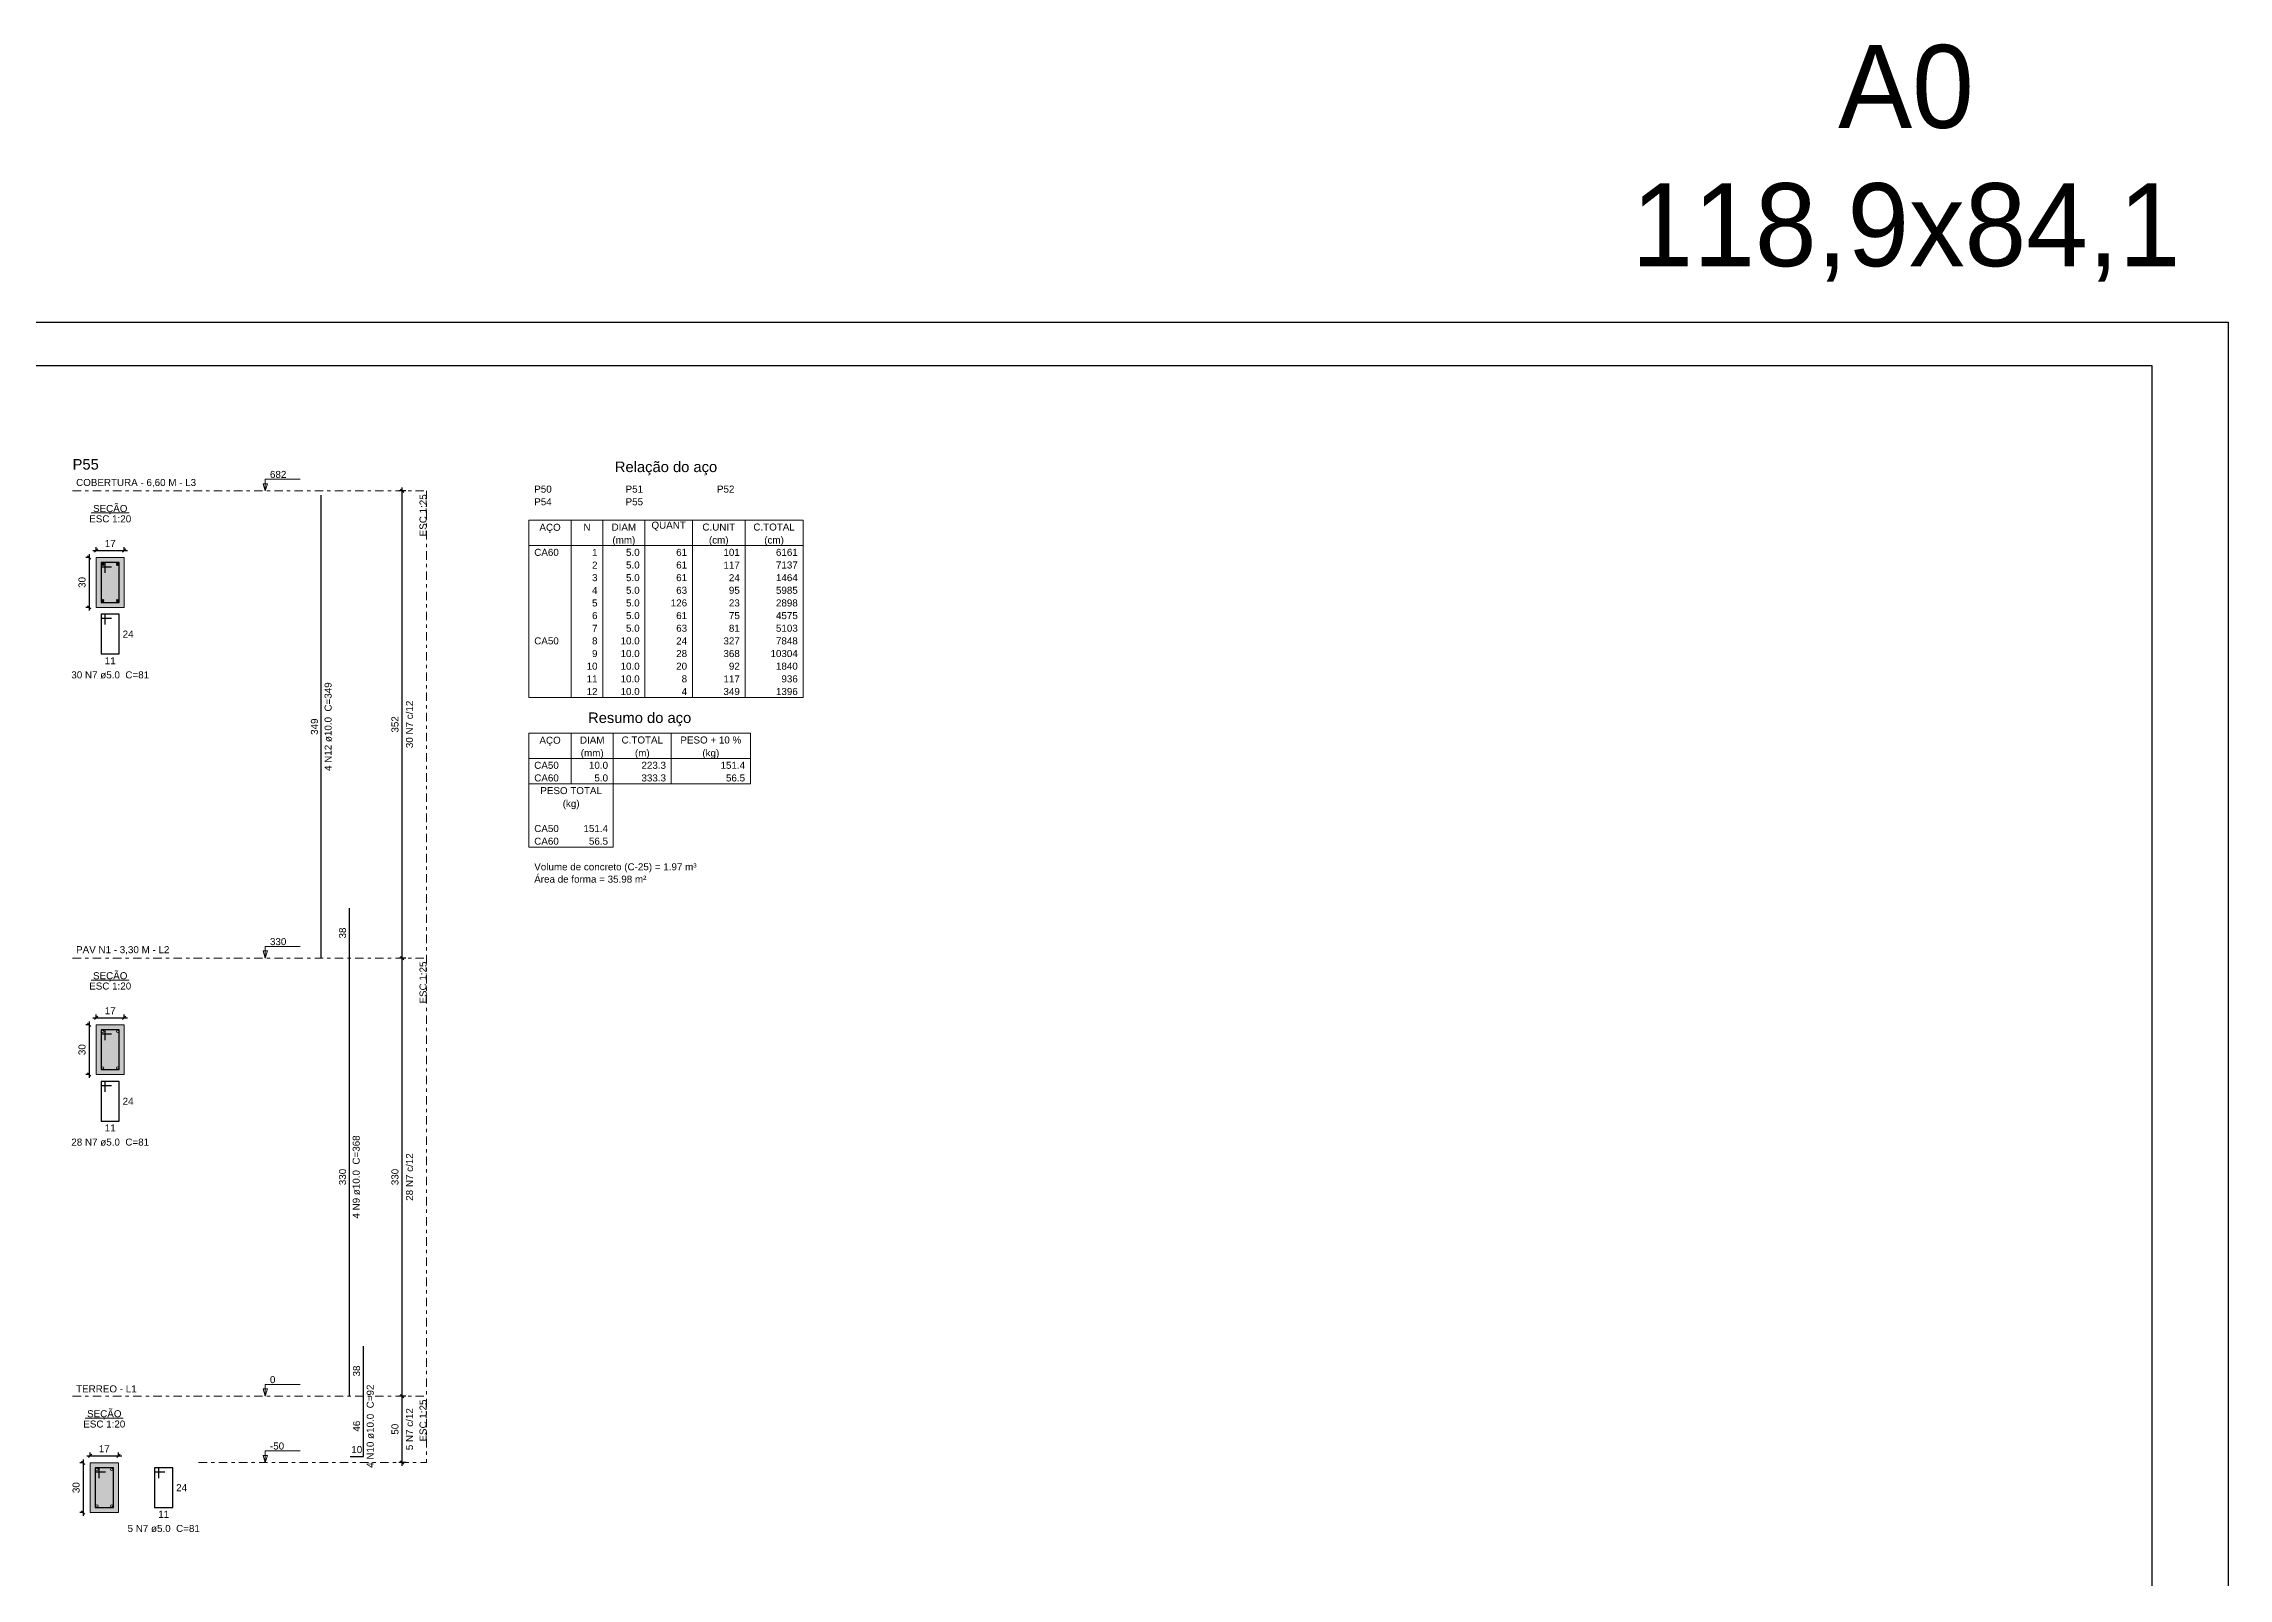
# Model space of a CAD drawing. Header units: millimetres. Extents: x -34 to 951, y -76 to 463.
# Drawn here: x 436.6 to 502.4, y -30.1 to 16.2 of the extents above; entities that cross this region are included whole.
import ezdxf

# ---------------------------------------------------------------- set-up
doc = ezdxf.new("R2010")
doc.units = ezdxf.units.MM
doc.header["$MEASUREMENT"] = 0
doc.linetypes.add('DASHDOT', pattern=[2.54, 1.27, -0.635, 0, -0.635])
doc.linetypes.add('NULL', pattern=[0])
for name, color, linetype, lineweight in [('Descrição da armadura', 7, 'Continuous', 0), ('DT-Barras na forma', 7, 'Continuous', 30), ('DT-Barras no corte', 5, 'Continuous', 5), ('DT-Barras rebatidas', 7, 'Continuous', 30), ('DT-Cotas', 7, 'Continuous', 5), ('DT-Forma', 5, 'Continuous', 5), ('DT-Hachura seção pilares', 252, 'Continuous', 5), ('DT-Pontilhado', 7, 'DASHDOT', 5), ('DT-Relação do aço', 7, 'Continuous', 5), ('DT-Textos', 7, 'Continuous', 5), ('DT-Título', 7, 'Continuous', 20), ('Textos armaduras', 7, 'Continuous', 0)]:
    doc.layers.add(name, color=color, linetype=linetype, lineweight=lineweight)
doc.styles.add('Arial', font='arial.ttf')
doc.dimstyles.new('UM_20.000000', dxfattribs={"dimtxt": 0.18, "dimasz": 0.1, "dimexe": 0.1, "dimexo": 0.2, "dimgap": 0, "dimtad": 1, "dimtih": 1, "dimtoh": 1, "dimdec": 1, "dimlfac": 20, "dimzin": 0, "dimdsep": 46, "dimtxsty": 'Standard', "dimcen": 0.09, "dimdle": 0.1, "dimadec": 1, "dimazin": 2, "dimtfac": 1, "dimtdec": 4, "dimtofl": 0, "dimtmove": 0, "dimatfit": 3, "dimfxl": 1, "dimtolj": 1, "dimarcsym": 0})
doc.dimstyles.new('UM_25.000000', dxfattribs={"dimtxt": 0.18, "dimasz": 0.1, "dimexe": 0.1, "dimexo": 0.2, "dimgap": 0, "dimtad": 1, "dimtih": 1, "dimtoh": 1, "dimdec": 1, "dimlfac": 25, "dimzin": 0, "dimdsep": 46, "dimtxsty": 'Standard', "dimcen": 0.09, "dimdle": 0.1, "dimadec": 1, "dimazin": 2, "dimtfac": 1, "dimtdec": 4, "dimtofl": 0, "dimtmove": 0, "dimatfit": 3, "dimfxl": 1, "dimtolj": 1, "dimarcsym": 0})

# ---------------------------------------------------------------- blocks, each defined once
blk = doc.blocks.new('_Oblique')
at = {"color": 0, "linetype": 'ByBlock', "lineweight": -2}
blk.add_line((-0.5, -0.5), (0.5, 0.5), dxfattribs=at)
blk = doc.blocks.new('*D600')
at = {"layer": 'Defpoints', "color": 0, "transparency": 16777216}
for p in [(438.176, 0.687), (437.964, -0.813), (438.176, -0.813)]:
    blk.add_point(p, dxfattribs=at)
at = {"layer": 'DT-Cotas', "color": 0, "lineweight": -2, "transparency": 16777216}
for p, q in [((437.976, 0.687), (437.864, 0.687)), ((437.964, 0.787), (437.964, -0.913)), ((437.976, -0.813), (437.864, -0.813))]:
    blk.add_line(p, q, dxfattribs=at)
at = {"layer": 'DT-Cotas', "color": 0, "lineweight": -2, "transparency": 16777216, "xscale": 0.1, "yscale": 0.1, "zscale": 0.1}
for p, rotation in [((437.964, 0.687), 90), ((437.964, -0.813), 270)]:
    blk.add_blockref('_Oblique', p, dxfattribs=dict(at, rotation=rotation))
at = {"layer": 'DT-Cotas', "color": 7, "transparency": 16777216, "insert": (437.752, -0.063), "char_height": 0.2118, "attachment_point": 5, "rotation": 90, "style": 'Arial'}
blk.add_mtext('\\A1;30', dxfattribs=at)
blk = doc.blocks.new('*D601')
at = {"layer": 'Defpoints', "color": 0, "transparency": 16777216}
for p in [(438.176, 0.687), (439.026, 0.899), (439.026, 0.687)]:
    blk.add_point(p, dxfattribs=at)
at = {"layer": 'DT-Cotas', "color": 0, "lineweight": -2, "transparency": 16777216}
for p, q in [((438.076, 0.899), (439.126, 0.899)), ((438.176, 0.887), (438.176, 0.999)), ((439.026, 0.887), (439.026, 0.999))]:
    blk.add_line(p, q, dxfattribs=at)
at = {"layer": 'DT-Cotas', "color": 0, "lineweight": -2, "transparency": 16777216, "xscale": 0.1, "yscale": 0.1, "zscale": 0.1, "rotation": 180}
blk.add_blockref('_Oblique', (438.176, 0.899), dxfattribs=at)
at = {"layer": 'DT-Cotas', "color": 0, "lineweight": -2, "transparency": 16777216, "xscale": 0.1, "yscale": 0.1, "zscale": 0.1}
blk.add_blockref('_Oblique', (439.026, 0.899), dxfattribs=at)
at = {"layer": 'DT-Cotas', "color": 7, "transparency": 16777216, "insert": (438.601, 1.11), "char_height": 0.2118, "attachment_point": 5, "rotation": 0.00573, "style": 'Arial'}
blk.add_mtext('\\A1;17', dxfattribs=at)
blk = doc.blocks.new('*D602')
at = {"layer": 'Defpoints', "color": 0, "transparency": 16777216}
for p in [(447.396, 2.699), (447.714, 2.699), (447.714, -11.381)]:
    blk.add_point(p, dxfattribs=at)
at = {"layer": 'DT-Cotas', "color": 0, "lineweight": -2, "transparency": 16777216}
for p, q in [((447.514, 2.699), (447.296, 2.699)), ((447.396, -11.481), (447.396, 2.799)), ((447.514, -11.381), (447.296, -11.381))]:
    blk.add_line(p, q, dxfattribs=at)
at = {"layer": 'DT-Cotas', "color": 0, "lineweight": -2, "transparency": 16777216, "xscale": 0.1, "yscale": 0.1, "zscale": 0.1}
for p, rotation in [((447.396, 2.699), 90), ((447.396, -11.381), 270)]:
    blk.add_blockref('_Oblique', p, dxfattribs=dict(at, rotation=rotation))
at = {"layer": 'DT-Cotas', "color": 7, "transparency": 16777216, "insert": (447.184, -4.341), "char_height": 0.2118, "attachment_point": 5, "rotation": 90, "style": 'Arial'}
blk.add_mtext('\\A1;352', dxfattribs=at)
blk = doc.blocks.new('*D603')
at = {"layer": 'Defpoints', "color": 0, "transparency": 16777216}
for p in [(438.176, -13.393), (437.964, -14.893), (438.176, -14.893)]:
    blk.add_point(p, dxfattribs=at)
at = {"layer": 'DT-Cotas', "color": 0, "lineweight": -2, "transparency": 16777216}
for p, q in [((437.976, -13.393), (437.864, -13.393)), ((437.964, -13.293), (437.964, -14.993)), ((437.976, -14.893), (437.864, -14.893))]:
    blk.add_line(p, q, dxfattribs=at)
at = {"layer": 'DT-Cotas', "color": 0, "lineweight": -2, "transparency": 16777216, "xscale": 0.1, "yscale": 0.1, "zscale": 0.1}
for p, rotation in [((437.964, -13.393), 90), ((437.964, -14.893), 270)]:
    blk.add_blockref('_Oblique', p, dxfattribs=dict(at, rotation=rotation))
at = {"layer": 'DT-Cotas', "color": 7, "transparency": 16777216, "insert": (437.752, -14.143), "char_height": 0.2118, "attachment_point": 5, "rotation": 90, "style": 'Arial'}
blk.add_mtext('\\A1;30', dxfattribs=at)
blk = doc.blocks.new('*D604')
at = {"layer": 'Defpoints', "color": 0, "transparency": 16777216}
for p in [(438.176, -13.393), (439.026, -13.181), (439.026, -13.393)]:
    blk.add_point(p, dxfattribs=at)
at = {"layer": 'DT-Cotas', "color": 0, "lineweight": -2, "transparency": 16777216}
for p, q in [((438.176, -13.193), (438.176, -13.081)), ((439.026, -13.193), (439.026, -13.081)), ((438.076, -13.181), (439.126, -13.181))]:
    blk.add_line(p, q, dxfattribs=at)
at = {"layer": 'DT-Cotas', "color": 0, "lineweight": -2, "transparency": 16777216, "xscale": 0.1, "yscale": 0.1, "zscale": 0.1, "rotation": 180}
blk.add_blockref('_Oblique', (438.176, -13.181), dxfattribs=at)
at = {"layer": 'DT-Cotas', "color": 0, "lineweight": -2, "transparency": 16777216, "xscale": 0.1, "yscale": 0.1, "zscale": 0.1}
blk.add_blockref('_Oblique', (439.026, -13.181), dxfattribs=at)
at = {"layer": 'DT-Cotas', "color": 7, "transparency": 16777216, "insert": (438.601, -12.97), "char_height": 0.2118, "attachment_point": 5, "rotation": 0.00573, "style": 'Arial'}
blk.add_mtext('\\A1;17', dxfattribs=at)
blk = doc.blocks.new('*D605')
at = {"layer": 'Defpoints', "color": 0, "transparency": 16777216}
for p in [(447.396, -11.381), (447.714, -11.381), (447.714, -24.581)]:
    blk.add_point(p, dxfattribs=at)
at = {"layer": 'DT-Cotas', "color": 0, "lineweight": -2, "transparency": 16777216}
for p, q in [((447.514, -11.381), (447.296, -11.381)), ((447.396, -24.681), (447.396, -11.281)), ((447.514, -24.581), (447.296, -24.581))]:
    blk.add_line(p, q, dxfattribs=at)
at = {"layer": 'DT-Cotas', "color": 0, "lineweight": -2, "transparency": 16777216, "xscale": 0.1, "yscale": 0.1, "zscale": 0.1}
for p, rotation in [((447.396, -11.381), 90), ((447.396, -24.581), 270)]:
    blk.add_blockref('_Oblique', p, dxfattribs=dict(at, rotation=rotation))
at = {"layer": 'DT-Cotas', "color": 7, "transparency": 16777216, "insert": (447.184, -17.981), "char_height": 0.2118, "attachment_point": 5, "rotation": 90, "style": 'Arial'}
blk.add_mtext('\\A1;330', dxfattribs=at)
blk = doc.blocks.new('*D606')
at = {"layer": 'Defpoints', "color": 0, "transparency": 16777216}
for p in [(437.997, -26.593), (437.785, -28.093), (437.997, -28.093)]:
    blk.add_point(p, dxfattribs=at)
at = {"layer": 'DT-Cotas', "color": 0, "lineweight": -2, "transparency": 16777216}
for p, q in [((437.797, -26.593), (437.685, -26.593)), ((437.785, -26.493), (437.785, -28.193)), ((437.797, -28.093), (437.685, -28.093))]:
    blk.add_line(p, q, dxfattribs=at)
at = {"layer": 'DT-Cotas', "color": 0, "lineweight": -2, "transparency": 16777216, "xscale": 0.1, "yscale": 0.1, "zscale": 0.1}
for p, rotation in [((437.785, -26.593), 90), ((437.785, -28.093), 270)]:
    blk.add_blockref('_Oblique', p, dxfattribs=dict(at, rotation=rotation))
at = {"layer": 'DT-Cotas', "color": 7, "transparency": 16777216, "insert": (437.573, -27.343), "char_height": 0.2118, "attachment_point": 5, "rotation": 90, "style": 'Arial'}
blk.add_mtext('\\A1;30', dxfattribs=at)
blk = doc.blocks.new('*D607')
at = {"layer": 'Defpoints', "color": 0, "transparency": 16777216}
for p in [(437.997, -26.593), (438.847, -26.381), (438.847, -26.593)]:
    blk.add_point(p, dxfattribs=at)
at = {"layer": 'DT-Cotas', "color": 0, "lineweight": -2, "transparency": 16777216}
for p, q in [((437.997, -26.393), (437.997, -26.281)), ((438.847, -26.393), (438.847, -26.281)), ((437.897, -26.381), (438.947, -26.381))]:
    blk.add_line(p, q, dxfattribs=at)
at = {"layer": 'DT-Cotas', "color": 0, "lineweight": -2, "transparency": 16777216, "xscale": 0.1, "yscale": 0.1, "zscale": 0.1, "rotation": 180}
blk.add_blockref('_Oblique', (437.997, -26.381), dxfattribs=at)
at = {"layer": 'DT-Cotas', "color": 0, "lineweight": -2, "transparency": 16777216, "xscale": 0.1, "yscale": 0.1, "zscale": 0.1}
blk.add_blockref('_Oblique', (438.847, -26.381), dxfattribs=at)
at = {"layer": 'DT-Cotas', "color": 7, "transparency": 16777216, "insert": (438.422, -26.17), "char_height": 0.2118, "attachment_point": 5, "style": 'Arial'}
blk.add_mtext('\\A1;17', dxfattribs=at)
blk = doc.blocks.new('*D608')
at = {"layer": 'Defpoints', "color": 0, "transparency": 16777216}
for p in [(447.396, -24.581), (447.714, -24.581), (447.714, -26.581)]:
    blk.add_point(p, dxfattribs=at)
at = {"layer": 'DT-Cotas', "color": 0, "lineweight": -2, "transparency": 16777216}
for p, q in [((447.514, -24.581), (447.296, -24.581)), ((447.396, -26.681), (447.396, -24.481)), ((447.514, -26.581), (447.296, -26.581))]:
    blk.add_line(p, q, dxfattribs=at)
at = {"layer": 'DT-Cotas', "color": 0, "lineweight": -2, "transparency": 16777216, "xscale": 0.1, "yscale": 0.1, "zscale": 0.1}
for p, rotation in [((447.396, -24.581), 90), ((447.396, -26.581), 270)]:
    blk.add_blockref('_Oblique', p, dxfattribs=dict(at, rotation=rotation))
at = {"layer": 'DT-Cotas', "color": 7, "transparency": 16777216, "insert": (447.184, -25.581), "char_height": 0.2118, "attachment_point": 5, "rotation": 90, "style": 'Arial'}
blk.add_mtext('\\A1;50', dxfattribs=at)

msp = doc.modelspace()

# ---------------------------------------------------------------- hatches: boundary and pattern name
at = {"layer": 'DT-Hachura seção pilares', "linetype": 'Continuous'}
for points in [[(438.1759, -0.8131), (438.1759, -0.8131), (439.0259, -0.8131), (439.0259, 0.6869), (438.1759, 0.6869), (438.1759, -0.8131)], [(438.1759, -14.8931), (438.1759, -14.8931), (439.0259, -14.8931), (439.0259, -13.3931), (438.1759, -13.3931), (438.1759, -14.8931)], [(437.9967, -28.0931), (437.9967, -28.0931), (438.8467, -28.0931), (438.8467, -26.5931), (437.9967, -26.5931), (437.9967, -28.0931)]]:
    msp.add_hatch(color=252, dxfattribs=at).paths.add_polyline_path(points)

# ---------------------------------------------------------------- linework, layer by layer
at = {"color": 7}
for p, q in [((383.534, 7.7775), (502.434, 7.7775)), ((502.434, 7.7775), (502.434, -76.3225)), ((385.834, 6.4775), (500.134, 6.4775)), ((500.134, 6.4775), (500.134, -75.0225))]:
    msp.add_line(p, q, dxfattribs=at)
at = {"layer": 'DT-Barras na forma'}
for points in [[(438.4509, 0.2244), (438.4509, 0.5369), (438.3259, 0.5369), (438.3259, -0.6631), (438.8759, -0.6631), (438.8759, 0.5369), (438.3259, 0.5369), (438.3259, 0.4119), (438.6384, 0.4119)], [(438.4509, -13.8556), (438.4509, -13.5431), (438.3259, -13.5431), (438.3259, -14.7431), (438.8759, -14.7431), (438.8759, -13.5431), (438.3259, -13.5431), (438.3259, -13.6681), (438.6384, -13.6681)], [(438.2717, -27.0556), (438.2717, -26.7431), (438.1467, -26.7431), (438.1467, -27.9431), (438.6967, -27.9431), (438.6967, -26.7431), (438.1467, -26.7431), (438.1467, -26.8681), (438.4592, -26.8681)]]:
    msp.add_lwpolyline(points, dxfattribs=at)
at = {"layer": 'DT-Barras no corte'}
for p, q in [((438.3384, 0.4494), (438.4134, 0.5244)), ((438.3384, 0.5244), (438.4134, 0.4494)), ((438.7884, 0.4494), (438.8634, 0.5244)), ((438.7884, 0.5244), (438.8634, 0.4494)), ((438.3384, -0.6506), (438.4134, -0.5756)), ((438.3384, -0.5756), (438.4134, -0.6506)), ((438.7884, -0.6506), (438.8634, -0.5756)), ((438.7884, -0.5756), (438.8634, -0.6506))]:
    msp.add_line(p, q, dxfattribs=at)
for centre in [(438.3759, 0.4869), (438.8259, 0.4869), (438.3759, -0.6131), (438.8259, -0.6131), (438.3759, -13.5931), (438.8259, -13.5931), (438.3759, -14.6931), (438.8259, -14.6931), (438.1967, -26.7931), (438.6467, -26.7931), (438.1967, -27.8931), (438.6467, -27.8931)]:
    msp.add_circle(centre, 0.0375, dxfattribs=at)
at = {"layer": 'DT-Barras rebatidas'}
for points in [[(444.9606, -11.381), (444.9606, 2.563)], [(438.4509, -1.3315), (438.4509, -1.019), (438.3259, -1.019), (438.3259, -2.219), (438.8759, -2.219), (438.8759, -1.019), (438.3259, -1.019), (438.3259, -1.144), (438.6384, -1.144)], [(445.8078, -24.581), (445.8078, -11.381), (445.8078, -9.8743)], [(438.4509, -15.4115), (438.4509, -15.099), (438.3259, -15.099), (438.3259, -16.299), (438.8759, -16.299), (438.8759, -15.099), (438.3259, -15.099), (438.3259, -15.224), (438.6384, -15.224)], [(445.8314, -26.401), (446.2314, -26.401), (446.2314, -24.581), (446.2314, -23.0743)], [(440.0636, -27.0556), (440.0636, -26.7431), (439.9386, -26.7431), (439.9386, -27.9431), (440.4886, -27.9431), (440.4886, -26.7431), (439.9386, -26.7431), (439.9386, -26.8681), (440.2511, -26.8681)]]:
    msp.add_lwpolyline(points, dxfattribs=at)
at = {"layer": 'DT-Forma'}
for points in [[(438.1759, -0.8131), (439.0259, -0.8131), (439.0259, 0.6869), (438.1759, 0.6869), (438.1759, -0.8131)], [(438.1759, -14.8931), (439.0259, -14.8931), (439.0259, -13.3931), (438.1759, -13.3931), (438.1759, -14.8931)], [(437.9967, -28.0931), (438.8467, -28.0931), (438.8467, -26.5931), (437.9967, -26.5931), (437.9967, -28.0931)]]:
    msp.add_lwpolyline(points, close=True, dxfattribs=at)
at = {"layer": 'DT-Pontilhado', "ltscale": 0.2}
for p, q in [((437.4672, 2.699), (448.1376, 2.699)), ((448.1376, 2.699), (448.1376, -26.581)), ((437.4672, -11.381), (448.1376, -11.381)), ((437.4672, -24.581), (448.1376, -24.581)), ((441.2648, -26.581), (448.1376, -26.581))]:
    msp.add_line(p, q, dxfattribs=at)
at = {"layer": 'DT-Relação do aço', "linetype": 'Continuous'}
for p, q in [((451.2213, 1.8094), (459.4815, 1.8094)), ((451.2213, 1.8094), (451.2213, 1.0469)), ((452.4921, 1.8094), (452.4921, 1.0469)), ((453.4452, 1.8094), (453.4452, 1.0469)), ((454.716, 1.8094), (454.716, 1.0469)), ((456.1457, 1.8094), (456.1457, 1.0469)), ((457.7342, 1.8094), (457.7342, 1.0469)), ((459.4815, 1.8094), (459.4815, 1.0469)), ((451.2213, 1.0469), (459.4815, 1.0469)), ((451.2213, 1.0469), (451.2213, -3.5279)), ((452.4921, 1.0469), (452.4921, -3.5279)), ((453.4452, 1.0469), (453.4452, -3.5279)), ((454.716, 1.0469), (454.716, -3.5279)), ((456.1457, 1.0469), (456.1457, -3.5279)), ((457.7342, 1.0469), (457.7342, -3.5279)), ((459.4815, 1.0469), (459.4815, -3.5279)), ((451.2213, -3.5279), (459.4815, -3.5279)), ((451.2213, -4.6081), (457.893, -4.6081)), ((451.2213, -4.6081), (451.2213, -5.3706)), ((452.4921, -4.6081), (452.4921, -5.3706)), ((453.7629, -4.6081), (453.7629, -5.3706)), ((455.5103, -4.6081), (455.5103, -5.3706)), ((457.893, -4.6081), (457.893, -5.3706)), ((451.2213, -5.3706), (457.893, -5.3706)), ((451.2213, -5.3706), (451.2213, -6.1331)), ((452.4921, -5.3706), (452.4921, -6.1331)), ((453.7629, -5.3706), (453.7629, -6.1331)), ((455.5103, -5.3706), (455.5103, -6.1331)), ((457.893, -5.3706), (457.893, -6.1331)), ((451.2213, -6.1331), (457.893, -6.1331)), ((451.2213, -6.1331), (451.2213, -7.2768)), ((453.7629, -6.1331), (453.7629, -7.2768)), ((451.2213, -7.2768), (451.2213, -8.0393)), ((453.7629, -7.2768), (453.7629, -8.0393)), ((451.2213, -8.0393), (453.7629, -8.0393))]:
    msp.add_line(p, q, dxfattribs=at)
at = {"layer": 'DT-Textos'}
for p, q in [((438.0287, 2.0318), (439.1731, 2.0318)), ((438.0287, -12.0482), (439.1731, -12.0482)), ((437.8495, -25.2482), (438.9939, -25.2482))]:
    msp.add_line(p, q, dxfattribs=at)
for points in [[(443.2752, 2.699), (443.3387, 2.9108), (443.2116, 2.9108), (443.2752, 2.699), (443.2752, 3.049), (444.3252, 3.049)], [(443.2752, -11.381), (443.3387, -11.1692), (443.2116, -11.1692), (443.2752, -11.381), (443.2752, -11.031), (444.3252, -11.031)], [(443.2752, -24.581), (443.3387, -24.3692), (443.2116, -24.3692), (443.2752, -24.581), (443.2752, -24.231), (444.3252, -24.231)], [(443.2752, -26.581), (443.3387, -26.3692), (443.2116, -26.3692), (443.2752, -26.581), (443.2752, -26.231), (444.3252, -26.231)]]:
    msp.add_lwpolyline(points, dxfattribs=at)

# ---------------------------------------------------------------- texts
at = {"color": 7, "insert": (483.5289, 16.136), "char_height": 2.5, "attachment_point": 1}
msp.add_mtext_dynamic_manual_height_columns('\\pxqc;A0\\P118,9x84,1', width=18.384127, gutter_width=12.5, heights=[0], dxfattribs=at)
at = {"layer": 'Descrição da armadura', "linetype": 'NULL', "char_height": 0.2118, "attachment_point": 8, "line_spacing_factor": 0.9, "style": 'Arial'}
for s, insert, width in [('30 N7 ø5.0  C=81', (438.6012, -2.96), 4.686721), ('28 N7 ø5.0  C=81', (438.6012, -17.04), 4.686721), ('5 N7 ø5.0  C=81', (440.2132, -28.684), 4.35772)]:
    msp.add_mtext(s, dxfattribs=dict(at, insert=insert, width=width))
at = {"layer": 'Descrição da armadura', "linetype": 'NULL', "char_height": 0.2118, "attachment_point": 8, "rotation": 90.00021, "line_spacing_factor": 0.9, "style": 'Arial'}
for s, insert, width in [('4 N12 ø10.0  C=349', (445.2783, -4.4089), 5.344721), ('30 N7 c/12', (447.728, -4.341), 2.90156), ('4 N9 ø10.0  C=368', (446.1253, -17.9809), 5.015721), ('28 N7 c/12', (447.728, -17.981), 2.90156), ('4 N10 ø10.0  C=92', (446.5493, -25.4909), 5.015721), ('5 N7 c/12', (447.728, -25.581), 2.57256)]:
    msp.add_mtext(s, dxfattribs=dict(at, insert=insert, width=width))
at = {"layer": 'DT-Relação do aço', "color": 7, "linetype": 'NULL', "line_spacing_factor": 0.9, "style": 'Arial'}
for s, insert, char_height, width, attachment_point in [('Relação do aço', (455.3514, 3.1649), 0.3177, 6.167545, 8), ('P50', (451.3802, 2.6418), 0.2118, 1.052866, 7), ('P51', (454.1336, 2.6418), 0.2118, 1.052866, 7), ('P52', (456.887, 2.6418), 0.2118, 1.052866, 7), ('P54', (451.3802, 2.2606), 0.2118, 1.052866, 7), ('P55', (454.1336, 2.2606), 0.2118, 1.052866, 7), ('AÇO', (451.8567, 1.4282), 0.2118, 1.282746, 8), ('N', (452.9687, 1.4981), 0.2118, 0.427474, 8), ('DIAM', (454.0806, 1.4981), 0.2118, 1.479694, 8), ('(mm)', (454.0806, 1.0469), 0.2118, 1.379929, 8), ('QUANT', (455.4308, 1.4981), 0.2118, 2.07183, 8), ('C.UNIT', (456.9399, 1.4981), 0.2118, 1.97271, 8), ('(cm)', (456.9399, 1.0469), 0.2118, 1.18298, 8), ('C.TOTAL', (458.6078, 1.4981), 0.2118, 2.499305, 8), ('(cm)', (458.6078, 1.0469), 0.2118, 1.18298, 8), ('CA60', (451.3802, 0.7356), 0.2118, 1.48034, 7), ('1', (453.2864, 0.7356), 0.2118, 0.329, 9), ('5.0', (454.5572, 0.7356), 0.2118, 0.822339, 9), ('61', (455.9868, 0.7356), 0.2118, 0.658001, 9), ('101', (457.5753, 0.7356), 0.2118, 0.987001, 9), ('6161', (459.3227, 0.7356), 0.2118, 1.316001, 9), ('3', (453.2864, -0.0269), 0.2118, 0.329, 9), ('2', (453.2864, 0.3544), 0.2118, 0.329, 9), ('5.0', (454.5572, 0.3544), 0.2118, 0.822339, 9), ('5.0', (454.5572, -0.0269), 0.2118, 0.822339, 9), ('61', (455.9868, 0.3544), 0.2118, 0.658001, 9), ('61', (455.9868, -0.0269), 0.2118, 0.658001, 9), ('117', (457.5753, 0.3544), 0.2118, 0.987001, 9), ('24', (457.5753, -0.0269), 0.2118, 0.658001, 9), ('7137', (459.3227, 0.3544), 0.2118, 1.316001, 9), ('1464', (459.3227, -0.0269), 0.2118, 1.316001, 9), ('4', (453.2864, -0.4081), 0.2118, 0.329, 9), ('5', (453.2864, -0.7894), 0.2118, 0.329, 9), ('5.0', (454.5572, -0.4081), 0.2118, 0.822339, 9), ('5.0', (454.5572, -0.7894), 0.2118, 0.822339, 9), ('126', (455.9868, -0.7894), 0.2118, 0.987001, 9), ('63', (455.9868, -0.4081), 0.2118, 0.658001, 9), ('95', (457.5753, -0.4081), 0.2118, 0.658001, 9), ('23', (457.5753, -0.7894), 0.2118, 0.658001, 9), ('5985', (459.3227, -0.4081), 0.2118, 1.316001, 9), ('2898', (459.3227, -0.7894), 0.2118, 1.316001, 9), ('6', (453.2864, -1.1706), 0.2118, 0.329, 9), ('5.0', (454.5572, -1.1706), 0.2118, 0.822339, 9), ('61', (455.9868, -1.1706), 0.2118, 0.658001, 9), ('75', (457.5753, -1.1706), 0.2118, 0.658001, 9), ('4575', (459.3227, -1.1706), 0.2118, 1.316001, 9), ('CA50', (451.3802, -1.9331), 0.2118, 1.48034, 7), ('8', (453.2864, -1.9331), 0.2118, 0.329, 9), ('7', (453.2864, -1.5518), 0.2118, 0.329, 9), ('10.0', (454.5572, -1.9331), 0.2118, 1.15134, 9), ('5.0', (454.5572, -1.5518), 0.2118, 0.822339, 9), ('24', (455.9868, -1.9331), 0.2118, 0.658001, 9), ('63', (455.9868, -1.5518), 0.2118, 0.658001, 9), ('327', (457.5753, -1.9331), 0.2118, 0.987001, 9), ('81', (457.5753, -1.5518), 0.2118, 0.658001, 9), ('5103', (459.3227, -1.5518), 0.2118, 1.316001, 9), ('7848', (459.3227, -1.9331), 0.2118, 1.316001, 9), ('10', (453.2864, -2.6956), 0.2118, 0.658001, 9), ('9', (453.2864, -2.3143), 0.2118, 0.329, 9), ('10.0', (454.5572, -2.3143), 0.2118, 1.15134, 9), ('10.0', (454.5572, -2.6956), 0.2118, 1.15134, 9), ('28', (455.9868, -2.3143), 0.2118, 0.658001, 9), ('20', (455.9868, -2.6956), 0.2118, 0.658001, 9), ('368', (457.5753, -2.3143), 0.2118, 0.987001, 9), ('92', (457.5753, -2.6956), 0.2118, 0.658001, 9), ('10304', (459.3227, -2.3143), 0.2118, 1.645002, 9), ('1840', (459.3227, -2.6956), 0.2118, 1.316001, 9), ('11', (453.2864, -3.0768), 0.2118, 0.658001, 9), ('12', (453.2864, -3.458), 0.2118, 0.658001, 9), ('10.0', (454.5572, -3.0768), 0.2118, 1.15134, 9), ('10.0', (454.5572, -3.458), 0.2118, 1.15134, 9), ('4', (455.9868, -3.458), 0.2118, 0.329, 9), ('8', (455.9868, -3.0768), 0.2118, 0.329, 9), ('349', (457.5753, -3.458), 0.2118, 0.987001, 9), ('117', (457.5753, -3.0768), 0.2118, 0.987001, 9), ('1396', (459.3227, -3.458), 0.2118, 1.316001, 9), ('936', (459.3227, -3.0768), 0.2118, 0.987001, 9), ('Resumo do aço', (454.5572, -4.3963), 0.3177, 6.216459, 8), ('AÇO', (451.8567, -4.9894), 0.2118, 1.282746, 8), ('DIAM', (453.1275, -4.9195), 0.2118, 1.479694, 8), ('(mm)', (453.1275, -5.3706), 0.2118, 1.379929, 8), ('C.TOTAL', (454.6366, -4.9195), 0.2118, 2.499305, 8), ('(m)', (454.6366, -5.3706), 0.2118, 0.886912, 8), ('PESO + 10 %', (456.7016, -4.9195), 0.2118, 3.667756, 8), ('(kg)', (456.7016, -5.3706), 0.2118, 1.018965, 8), ('CA50', (451.3802, -5.6819), 0.2118, 1.48034, 7), ('CA60', (451.3802, -6.0632), 0.2118, 1.48034, 7), ('10.0', (453.6041, -5.6819), 0.2118, 1.15134, 9), ('5.0', (453.6041, -6.0632), 0.2118, 0.822339, 9), ('333.3', (455.3514, -6.0632), 0.2118, 1.48034, 9), ('223.3', (455.3514, -5.6819), 0.2118, 1.48034, 9), ('151.4', (457.7342, -5.6819), 0.2118, 1.48034, 9), ('56.5', (457.7342, -6.0632), 0.2118, 1.15134, 9), ('PESO TOTAL', (452.4921, -6.4444), 0.2118, 3.716832, 8), ('(kg)', (452.4921, -6.8956), 0.2118, 1.018965, 8), ('CA50', (451.3802, -7.5881), 0.2118, 1.48034, 7), ('CA60', (451.3802, -7.9694), 0.2118, 1.48034, 7), ('151.4', (453.6041, -7.5881), 0.2118, 1.48034, 9), ('56.5', (453.6041, -7.9694), 0.2118, 1.15134, 9), ('Volume de concreto (C-25) = 1.97 m³', (451.3802, -8.8018), 0.2118, 9.782835, 7), ('Área de forma = 35.98 m²', (451.3802, -9.1131), 0.2118, 6.757582, 7)]:
    msp.add_mtext(s, dxfattribs=dict(at, insert=insert, char_height=char_height, width=width, attachment_point=attachment_point))
at = {"layer": 'DT-Textos', "linetype": 'NULL', "char_height": 0.2118, "line_spacing_factor": 0.798, "style": 'Arial'}
for s, insert, width, attachment_point in [('682', (443.4152, 3.084), 0.987001, 7), ('COBERTURA - 6,60 M - L3', (437.5732, 2.805), 7.234455, 7), ('SEÇÃO', (438.6012, 1.9941), 2.072476, 8), ('ESC 1:20', (438.6012, 1.746), 2.532883, 8), ('PAV N1 - 3,30 M - L2', (437.5732, -11.275), 5.623355, 7), ('330', (443.4152, -10.996), 0.987001, 7), ('SEÇÃO', (438.6012, -12.0859), 2.072476, 8), ('ESC 1:20', (438.6012, -12.334), 2.532883, 8), ('TERREO - L1', (437.5732, -24.475), 3.650321, 7), ('0', (443.4152, -24.196), 0.329, 7), ('SEÇÃO', (438.4222, -25.2859), 2.072476, 8), ('ESC 1:20', (438.4222, -25.534), 2.532883, 8), ('-50', (443.4152, -26.196), 0.854949, 7)]:
    msp.add_mtext(s, dxfattribs=dict(at, insert=insert, width=width, attachment_point=attachment_point))
at = {"layer": 'DT-Textos', "linetype": 'NULL', "char_height": 0.2118, "width": 2.532883, "attachment_point": 9, "rotation": 90.00021, "line_spacing_factor": 0.798, "style": 'Arial'}
for insert in [(448.1373, 2.5931), (448.1373, -11.4869), (448.1373, -24.6869)]:
    msp.add_mtext('ESC 1:25', dxfattribs=dict(at, insert=insert))
at = {"layer": 'DT-Título', "linetype": 'NULL', "insert": (437.4672, 3.3339), "char_height": 0.3177, "width": 1.579298, "attachment_point": 7, "line_spacing_factor": 0.798, "style": 'Arial'}
msp.add_mtext('P55', dxfattribs=at)
at = {"layer": 'Textos armaduras', "linetype": 'NULL', "char_height": 0.2118, "width": 1.058001, "line_spacing_factor": 0.9, "style": 'Arial'}
for s, insert, attachment_point in [('24', (438.9759, -1.5131), 1), ('11', (438.6009, -2.3163), 2), ('24', (438.9759, -15.5931), 1), ('11', (438.6009, -16.3963), 2), ('10', (446.0314, -26.3037), 8), ('24', (440.5886, -27.2372), 1), ('11', (440.2136, -28.0404), 2)]:
    msp.add_mtext(s, dxfattribs=dict(at, insert=insert, attachment_point=attachment_point))
at = {"layer": 'Textos armaduras', "linetype": 'NULL', "char_height": 0.2118, "attachment_point": 8, "rotation": 90.00021, "line_spacing_factor": 0.9, "style": 'Arial'}
for s, insert, width in [('349', (444.8633, -4.409), 1.387001), ('38', (445.7105, -10.6276), 1.058001), ('330', (445.7105, -17.981), 1.387001), ('38', (446.1341, -23.8276), 1.058001), ('46', (446.1341, -25.491), 1.058001)]:
    msp.add_mtext(s, dxfattribs=dict(at, insert=insert, width=width))

# ---------------------------------------------------------------- dimensions: what is measured, and where the dimension line sits
at = {"layer": 'DT-Cotas'}
for base, p1, p2, dimstyle, override, picture, middle in [((447.3963, 2.699), (447.714, -11.381), (447.714, 2.699), 'UM_25.000000', {"dimtxt": 0.2118, "dimasz": 0.1, "dimexe": 0.1, "dimexo": 0.2, "dimtad": 1, "dimtih": 0, "dimtoh": 0, "dimdec": 1, "dimlfac": 25, "dimzin": 8, "dimtxsty": 'Arial', "dimblk": 'Oblique', "dimblk1": 'Oblique', "dimblk2": 'Oblique', "dimsah": 1, "dimdle": 0.1, "dimse1": 0, "dimse2": 0, "dimclrt": 7, "dimadec": 1, "dimazin": 3, "dimtmove": 2, "dimldrblk": 'Oblique'}, '*D602', (447.1845, -4.341)), ((437.9641, -0.8131), (438.1759, 0.6869), (438.1759, -0.8131), 'UM_20.000000', {"dimtxt": 0.2118, "dimasz": 0.1, "dimexe": 0.1, "dimexo": 0.2, "dimtad": 1, "dimtih": 0, "dimtoh": 0, "dimdec": 1, "dimlfac": 20, "dimzin": 8, "dimtxsty": 'Arial', "dimblk": 'Oblique', "dimblk1": 'Oblique', "dimblk2": 'Oblique', "dimsah": 1, "dimdle": 0.1, "dimse1": 0, "dimse2": 0, "dimclrt": 7, "dimadec": 1, "dimazin": 3, "dimtmove": 2, "dimldrblk": 'Oblique'}, '*D600', (437.7523, -0.0631)), ((447.3963, -11.381), (447.714, -24.581), (447.714, -11.381), 'UM_25.000000', {"dimtxt": 0.2118, "dimasz": 0.1, "dimexe": 0.1, "dimexo": 0.2, "dimtad": 1, "dimtih": 0, "dimtoh": 0, "dimdec": 1, "dimlfac": 25, "dimzin": 8, "dimtxsty": 'Arial', "dimblk": 'Oblique', "dimblk1": 'Oblique', "dimblk2": 'Oblique', "dimsah": 1, "dimdle": 0.1, "dimse1": 0, "dimse2": 0, "dimclrt": 7, "dimadec": 1, "dimazin": 3, "dimtmove": 2, "dimldrblk": 'Oblique'}, '*D605', (447.1845, -17.981)), ((437.9641, -14.8931), (438.1759, -13.3931), (438.1759, -14.8931), 'UM_20.000000', {"dimtxt": 0.2118, "dimasz": 0.1, "dimexe": 0.1, "dimexo": 0.2, "dimtad": 1, "dimtih": 0, "dimtoh": 0, "dimdec": 1, "dimlfac": 20, "dimzin": 8, "dimtxsty": 'Arial', "dimblk": 'Oblique', "dimblk1": 'Oblique', "dimblk2": 'Oblique', "dimsah": 1, "dimdle": 0.1, "dimse1": 0, "dimse2": 0, "dimclrt": 7, "dimadec": 1, "dimazin": 3, "dimtmove": 2, "dimldrblk": 'Oblique'}, '*D603', (437.7523, -14.1431)), ((447.3963, -24.581), (447.714, -26.581), (447.714, -24.581), 'UM_25.000000', {"dimtxt": 0.2118, "dimasz": 0.1, "dimexe": 0.1, "dimexo": 0.2, "dimtad": 1, "dimtih": 0, "dimtoh": 0, "dimdec": 1, "dimlfac": 25, "dimzin": 8, "dimtxsty": 'Arial', "dimblk": 'Oblique', "dimblk1": 'Oblique', "dimblk2": 'Oblique', "dimsah": 1, "dimdle": 0.1, "dimse1": 0, "dimse2": 0, "dimclrt": 7, "dimadec": 1, "dimazin": 3, "dimtmove": 2, "dimldrblk": 'Oblique'}, '*D608', (447.1845, -25.581)), ((437.7849, -28.0931), (437.9967, -26.5931), (437.9967, -28.0931), 'UM_20.000000', {"dimtxt": 0.2118, "dimasz": 0.1, "dimexe": 0.1, "dimexo": 0.2, "dimtad": 1, "dimtih": 0, "dimtoh": 0, "dimdec": 1, "dimlfac": 20, "dimzin": 8, "dimtxsty": 'Arial', "dimblk": 'Oblique', "dimblk1": 'Oblique', "dimblk2": 'Oblique', "dimsah": 1, "dimdle": 0.1, "dimse1": 0, "dimse2": 0, "dimclrt": 7, "dimadec": 1, "dimazin": 3, "dimtmove": 2, "dimldrblk": 'Oblique'}, '*D606', (437.5731, -27.3431))]:
    dim = msp.add_linear_dim(base=base, p1=p1, p2=p2, angle=90, dimstyle=dimstyle, override=override, dxfattribs=at)
    dim.commit()
    dim.dimension.update_dxf_attribs({"geometry": picture, "text_midpoint": middle, "dimtype": 160, "text_rotation": 90})
for base, p1, p2, picture, middle in [((439.0259, 0.8987), (438.1759, 0.6869), (439.0259, 0.6869), '*D601', (438.6009, 1.1105)), ((439.0259, -13.1813), (438.1759, -13.3931), (439.0259, -13.3931), '*D604', (438.6009, -12.9695))]:
    dim = msp.add_linear_dim(base=base, p1=p1, p2=p2, dimstyle='UM_20.000000', override={"dimtxt": 0.2118, "dimasz": 0.1, "dimexe": 0.1, "dimexo": 0.2, "dimtad": 1, "dimtih": 0, "dimtoh": 0, "dimdec": 1, "dimlfac": 20, "dimzin": 8, "dimtxsty": 'Arial', "dimblk": 'Oblique', "dimblk1": 'Oblique', "dimblk2": 'Oblique', "dimsah": 1, "dimdle": 0.1, "dimse1": 0, "dimse2": 0, "dimclrt": 7, "dimadec": 1, "dimazin": 3, "dimtmove": 2, "dimldrblk": 'Oblique'}, dxfattribs=at)
    dim.commit()
    dim.dimension.update_dxf_attribs({"geometry": picture, "text_midpoint": middle, "dimtype": 160, "text_rotation": 0.00573})
dim = msp.add_linear_dim(base=(438.8467, -26.3813), p1=(437.9967, -26.5931), p2=(438.8467, -26.5931), dimstyle='UM_20.000000', override={"dimtxt": 0.2118, "dimasz": 0.1, "dimexe": 0.1, "dimexo": 0.2, "dimtad": 1, "dimtih": 0, "dimtoh": 0, "dimdec": 1, "dimlfac": 20, "dimzin": 8, "dimtxsty": 'Arial', "dimblk": 'Oblique', "dimblk1": 'Oblique', "dimblk2": 'Oblique', "dimsah": 1, "dimdle": 0.1, "dimse1": 0, "dimse2": 0, "dimclrt": 7, "dimadec": 1, "dimazin": 3, "dimtmove": 2, "dimldrblk": 'Oblique'}, dxfattribs=at)
dim.commit()
dim.dimension.update_dxf_attribs({"geometry": '*D607', "text_midpoint": (438.4217, -26.1695), "dimtype": 160})

doc.saveas('drawing.dxf')
